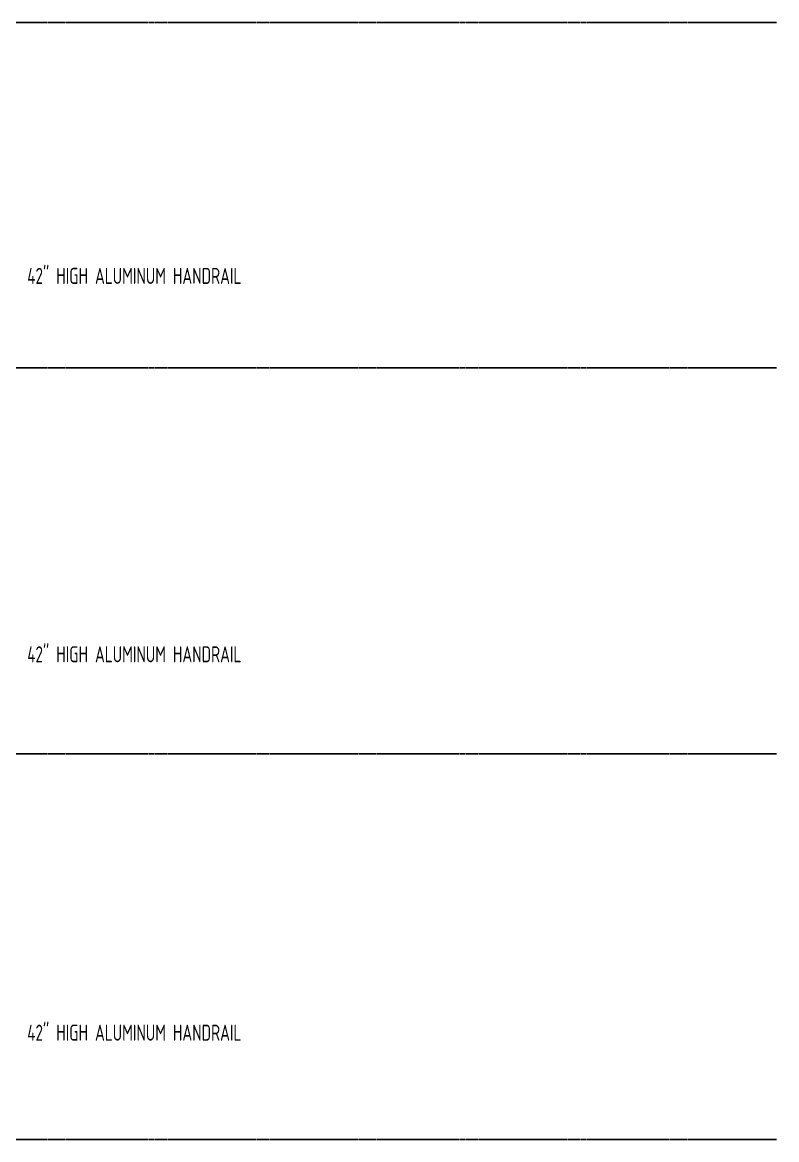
# Model space of a CAD drawing. Extents: x -2060 to 2145, y -590 to 992.
# Drawn here: x 1933.6 to 2144.9, y 20.3 to 333.3 of the extents above; entities that cross this region are included whole.
import ezdxf

# ---------------------------------------------------------------- set-up
doc = ezdxf.new("R2010")
doc.units = 0
doc.header["$MEASUREMENT"] = 0
doc.linetypes.add('GRIDLINE', pattern=[1.53125, 1.375, -0.0625, 0.03125, -0.0625])
doc.layers.add('GRIDLINES', color=65, linetype='GRIDLINE')
doc.layers.add('TEXT', color=82, linetype='CONTINUOUS')
doc.styles.add('AT', font='architxt.shx', dxfattribs={"width": 0.8})

msp = doc.modelspace()

# ---------------------------------------------------------------- linework, layer by layer
at = {"layer": 'GRIDLINES'}
for p, q in [((2144.8737, 333.2824), (912.0134, 333.2824)), ((2144.8737, 236.5324), (912.0134, 236.5324)), ((2144.8737, 128.4074), (912.0134, 128.4074)), ((2144.8737, 20.2824), (912.0134, 20.2824))]:
    msp.add_line(p, q, dxfattribs=at)

# ---------------------------------------------------------------- texts
at = {"layer": 'TEXT', "style": 'AT', "width": 0.8}
for p in [(1935, 260), (1935, 154), (1935, 48)]:
    msp.add_text('42" HIGH ALUMINUM HANDRAIL', height=4.5, dxfattribs=at).set_placement(p)

doc.saveas('drawing.dxf')
